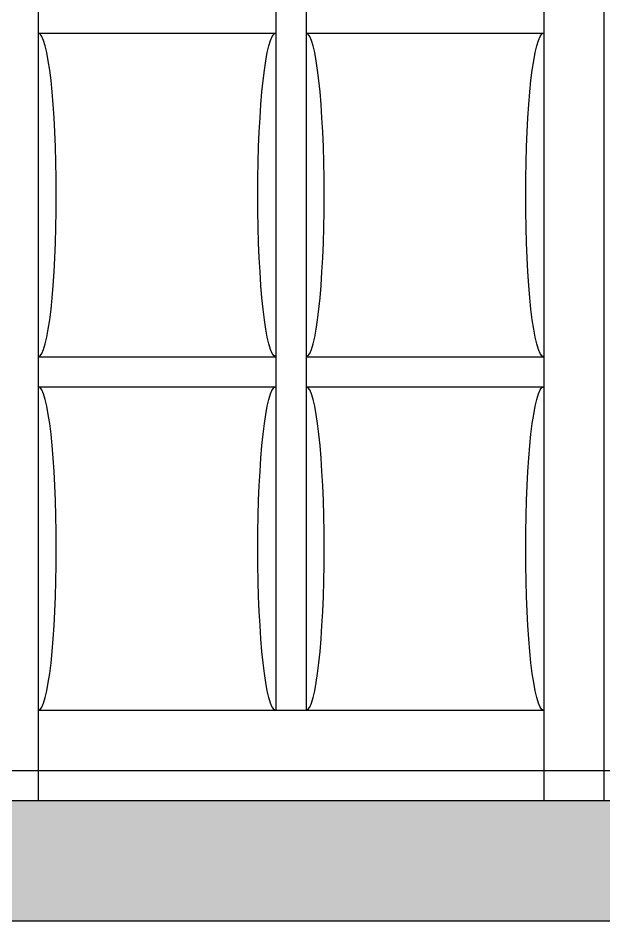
# Model space of a CAD drawing. Header units: millimetres. Extents: x 3409 to 3822, y 896 to 1108.
# Drawn here: x 3731.31 to 3732.284, y 1037.441 to 1038.941 of the extents above; entities that cross this region are included whole.
import ezdxf

# ---------------------------------------------------------------- set-up
doc = ezdxf.new("R2010")
doc.units = ezdxf.units.MM
doc.layers.add('a-epipla', color=8, linetype='Continuous')
doc.layers.add('a-toixoi', color=5, linetype='Continuous')

msp = doc.modelspace()

# ---------------------------------------------------------------- hatches: boundary and pattern name
at = {"layer": 'a-epipla', "true_color": 0xc7c8ca}
h = msp.add_hatch(color=9, dxfattribs=at)
h.dxf.hatch_style = 1
h.paths.add_polyline_path([(3742.7639, 1037.6405), (3676.9639, 1037.6405), (3676.9639, 1037.4405), (3742.7639, 1037.4405)])

# ---------------------------------------------------------------- linework, layer by layer
at = {"layer": 'a-epipla'}
for p, q in [((3731.3439, 1040.1905), (3731.3439, 1037.6405)), ((3732.1839, 1040.1905), (3732.1839, 1037.6405)), ((3731.7388, 1040.0905), (3731.7388, 1037.7905)), ((3731.7889, 1040.0905), (3731.7889, 1037.7905)), ((3732.2839, 1040.0905), (3732.2839, 1037.6405)), ((3731.3439, 1038.9155), (3731.7389, 1038.9155)), ((3731.7889, 1038.9155), (3732.1839, 1038.9155)), ((3731.3439, 1038.378), (3731.7388, 1038.378)), ((3731.7889, 1038.378), (3732.1839, 1038.378)), ((3731.3439, 1038.328), (3731.7388, 1038.328)), ((3731.7889, 1038.328), (3732.1839, 1038.328)), ((3731.3439, 1037.7905), (3732.1839, 1037.7905)), ((3730.3139, 1037.6905), (3733.2139, 1037.6905))]:
    msp.add_line(p, q, dxfattribs=at)
for centre in [(3731.3439, 1038.6468), (3731.789, 1038.6468), (3731.3439, 1038.0593), (3731.789, 1038.0593)]:
    msp.add_ellipse(centre, major_axis=(0, 0.2688), ratio=0.111628, start_param=3.141593, end_param=6.283185, dxfattribs=at)
at = {"layer": 'a-epipla', "extrusion": (0, 0, -1)}
for centre in [(3731.7388, 1038.6468), (3732.1839, 1038.6468), (3731.7388, 1038.0593), (3732.1839, 1038.0593)]:
    msp.add_ellipse(centre, major_axis=(0, 0.2688), ratio=0.111628, start_param=3.141593, end_param=6.283185, dxfattribs=at)
at = {"layer": 'a-toixoi'}
for p, q in [((3676.9639, 1037.6405), (3742.7639, 1037.6405)), ((3676.3639, 1037.4405), (3743.3639, 1037.4405))]:
    msp.add_line(p, q, dxfattribs=at)

doc.saveas('drawing.dxf')
